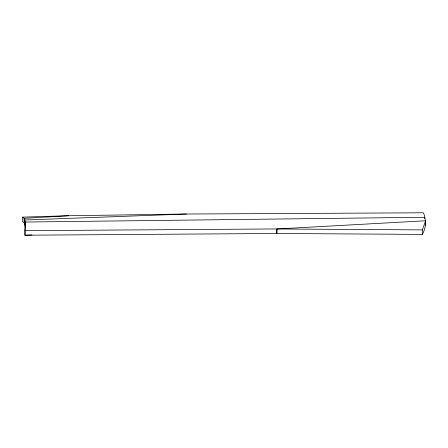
<?xml version="1.0" encoding="UTF-8"?>
<svg xmlns="http://www.w3.org/2000/svg" width="448" height="448" viewBox="0 0 448 448"><rect width="100%" height="100%" fill="white"/><g stroke="black" fill="none" stroke-linecap="round" stroke-linejoin="round"><path stroke-width="0.67" d="M425.566 225.288L425.6 220.78L276.898 228.973L276.858 233.481L24.937 235.211L25.239 222.046L24.724 219.99L186.396 214.026L423.489 212.789C426.238 219.951 426.261 227.567 422.341 234.399L276.858 233.481L276.83 228.939L24.903 230.67M422.341 234.399L422.374 229.891L425.6 220.78M424.626 218.562L424.62 217.274L25.239 222.04L24.937 235.211L31.926 234.976M25.267 226.582L24.282 222.852L24.226 218.305L68.74 215.746L186.368 214.01M22.4 217.134L24.158 218.282L24.282 222.852L22.523 221.704L22.4 217.134L68.673 215.729M276.898 228.973L422.374 229.891M24.226 218.305L24.696 219.974L24.752 224.526L24.724 219.99"/></g></svg>
